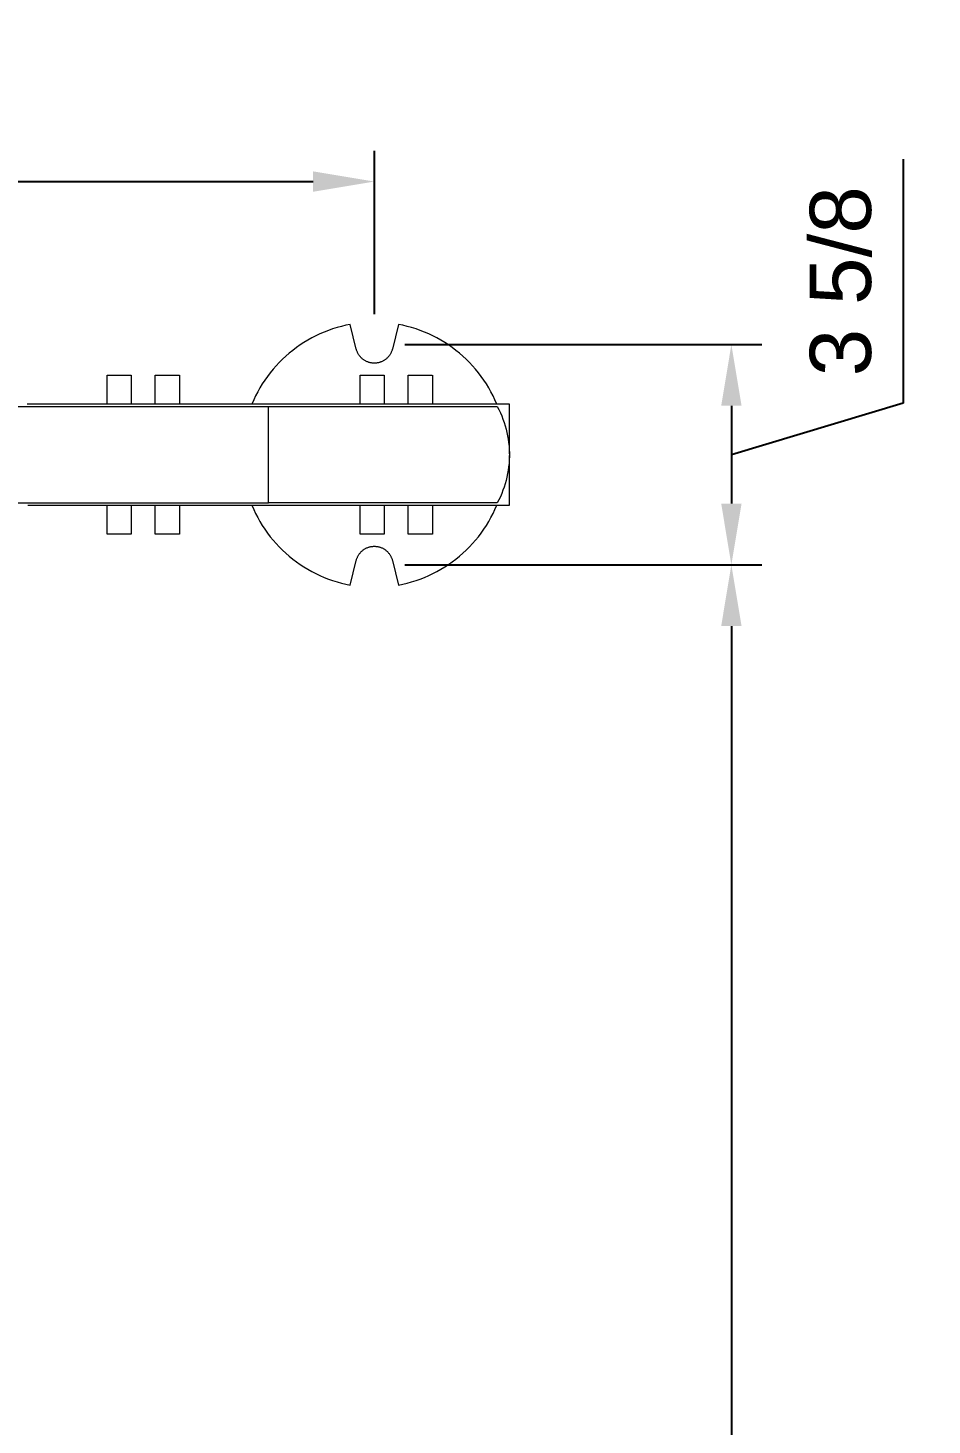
# Model space of a CAD drawing. Header units: inches. Extents: x -1 to 175, y 3 to 130.
# Drawn here: x 68.41 to 83.18, y 50.93 to 73.76 of the extents above; entities that cross this region are included whole.
import ezdxf

# ---------------------------------------------------------------- set-up
doc = ezdxf.new("R2010")
doc.units = ezdxf.units.IN
doc.header["$PDSIZE"] = -1
doc.layers.add('ZANO_R', color=7, linetype='Continuous', lineweight=0)
doc.layers.add('ZANO_W', color=1, linetype='Continuous', lineweight=0)
doc.styles.get("Standard").update_dxf_attribs({"font": 'ARIALUNI.TTF'})
doc.dimstyles.new('amerykanie', dxfattribs={"dimtxt": 50, "dimasz": 50, "dimexe": 0.5, "dimexo": 0.5, "dimgap": 1, "dimtad": 1, "dimdec": 0, "dimzin": 0, "dimlunit": 5, "dimtxsty": 'Standard', "dimcen": 0.09, "dimclrd": 1, "dimclre": 1, "dimclrt": 1, "dimazin": 0, "dimtfac": 1, "dimtdec": 0, "dimtmove": 0, "dimatfit": 3, "dimfxl": 1, "dimtzin": 0, "dimarcsym": 1})

# ---------------------------------------------------------------- blocks, each defined once
blk = doc.blocks.new('*D363')
at = {"layer": 'Defpoints', "color": 0}
for p in [(74.068, 71.253), (56.825, 68.588), (74.068, 68.588)]:
    blk.add_point(p, dxfattribs=at)
at = {"layer": 'ZANO_W', "color": 1, "lineweight": -2}
for p, q in [((56.825, 69.088), (56.825, 71.753)), ((74.068, 69.088), (74.068, 71.753)), ((57.825, 71.253), (73.068, 71.253))]:
    blk.add_line(p, q, dxfattribs=at)
at = {"layer": 'ZANO_W', "color": 1}
for points in [[(57.825, 71.419), (57.825, 71.086), (56.825, 71.253)], [(73.068, 71.086), (73.068, 71.419), (74.068, 71.253)]]:
    blk.add_solid(points, dxfattribs=at)
at = {"layer": 'ZANO_W', "color": 1, "insert": (65.447, 72.272), "char_height": 1, "attachment_point": 5}
blk.add_mtext('17 1/4', dxfattribs=at)
blk = doc.blocks.new('*D364')
at = {"layer": 'Defpoints', "color": 0}
for p in [(74.068, 68.588), (74.068, 64.99), (79.902, 64.99)]:
    blk.add_point(p, dxfattribs=at)
at = {"layer": 'ZANO_W', "color": 1, "lineweight": -2}
for p, q in [((82.71, 71.617), (82.71, 67.631)), ((74.568, 68.588), (80.402, 68.588)), ((82.71, 67.631), (79.902, 66.789)), ((79.902, 67.588), (79.902, 65.99)), ((74.568, 64.99), (80.402, 64.99))]:
    blk.add_line(p, q, dxfattribs=at)
at = {"layer": 'ZANO_W', "color": 1}
for points in [[(80.069, 67.588), (79.736, 67.588), (79.902, 68.588)], [(79.736, 65.99), (80.069, 65.99), (79.902, 64.99)]]:
    blk.add_solid(points, dxfattribs=at)
at = {"layer": 'ZANO_W', "color": 1, "insert": (81.691, 69.624), "char_height": 1, "attachment_point": 5, "rotation": 90}
blk.add_mtext('3 5/8', dxfattribs=at)
blk = doc.blocks.new('*D365')
at = {"layer": 'Defpoints', "color": 0}
for p in [(74.068, 64.99), (74.068, 11.187), (79.902, 11.187)]:
    blk.add_point(p, dxfattribs=at)
at = {"layer": 'ZANO_W', "color": 1, "lineweight": -2}
for p, q in [((74.568, 64.99), (80.402, 64.99)), ((79.902, 63.99), (79.902, 12.187)), ((74.568, 11.187), (80.402, 11.187))]:
    blk.add_line(p, q, dxfattribs=at)
at = {"layer": 'ZANO_W', "color": 1}
for points in [[(80.069, 63.99), (79.736, 63.99), (79.902, 64.99)], [(79.736, 12.187), (80.069, 12.187), (79.902, 11.187)]]:
    blk.add_solid(points, dxfattribs=at)
at = {"layer": 'ZANO_W', "color": 1, "insert": (78.883, 38.088), "char_height": 1, "attachment_point": 5, "rotation": 90}
blk.add_mtext('53 13/16', dxfattribs=at)

msp = doc.modelspace()

# ---------------------------------------------------------------- linework, layer by layer
at = {"layer": 'ZANO_R'}
for p, q in [((73.11151, 68.73176), (73.04533, 68.69776)), ((73.17883, 68.76346), (73.11151, 68.73176)), ((73.24719, 68.79284), (73.17883, 68.76346)), ((73.31652, 68.81985), (73.24719, 68.79284)), ((73.38674, 68.84446), (73.31652, 68.81985)), ((73.45777, 68.86664), (73.38674, 68.84446)), ((73.52951, 68.88637), (73.45777, 68.86664)), ((73.60189, 68.90362), (73.52951, 68.88637)), ((73.67482, 68.91838), (73.60189, 68.90362)), ((73.77325, 68.51613), (73.67482, 68.91838)), ((74.46061, 68.91838), (74.36218, 68.51613)), ((74.53354, 68.90362), (74.46061, 68.91838)), ((74.60592, 68.88637), (74.53354, 68.90362)), ((74.67766, 68.86664), (74.60592, 68.88637)), ((74.74869, 68.84446), (74.67766, 68.86664)), ((74.81891, 68.81985), (74.74869, 68.84446)), ((74.88824, 68.79284), (74.81891, 68.81985)), ((74.95661, 68.76346), (74.88824, 68.79284)), ((75.02392, 68.73176), (74.95661, 68.76346)), ((75.09011, 68.69776), (75.02392, 68.73176)), ((72.73402, 68.49484), (72.6762, 68.44801)), ((72.79342, 68.53966), (72.73402, 68.49484)), ((72.85432, 68.58241), (72.79342, 68.53966)), ((72.91665, 68.62304), (72.85432, 68.58241)), ((72.98035, 68.6615), (72.91665, 68.62304)), ((73.04533, 68.69776), (72.98035, 68.6615)), ((73.77592, 68.50599), (73.77325, 68.51613)), ((73.77894, 68.49596), (73.77592, 68.50599)), ((73.7823, 68.48603), (73.77894, 68.49596)), ((74.3565, 68.49596), (74.35314, 68.48603)), ((74.35951, 68.50599), (74.3565, 68.49596)), ((74.36218, 68.51613), (74.35951, 68.50599)), ((75.15508, 68.6615), (75.09011, 68.69776)), ((75.21878, 68.62304), (75.15508, 68.6615)), ((75.28111, 68.58241), (75.21878, 68.62304)), ((75.34202, 68.53966), (75.28111, 68.58241)), ((75.40141, 68.49484), (75.34202, 68.53966)), ((75.45924, 68.44801), (75.40141, 68.49484)), ((72.51285, 68.296), (72.46199, 68.24169)), ((72.56555, 68.34853), (72.51285, 68.296)), ((72.62002, 68.39922), (72.56555, 68.34853)), ((72.6762, 68.44801), (72.62002, 68.39922)), ((73.786, 68.47623), (73.7823, 68.48603)), ((73.79003, 68.46656), (73.786, 68.47623)), ((73.7944, 68.45704), (73.79003, 68.46656)), ((73.7991, 68.44767), (73.7944, 68.45704)), ((73.80411, 68.43847), (73.7991, 68.44767)), ((73.80945, 68.42945), (73.80411, 68.43847)), ((73.81509, 68.42062), (73.80945, 68.42945)), ((73.82103, 68.41199), (73.81509, 68.42062)), ((73.82726, 68.40357), (73.82103, 68.41199)), ((73.83379, 68.39537), (73.82726, 68.40357)), ((73.84059, 68.3874), (73.83379, 68.39537)), ((73.84767, 68.37967), (73.84059, 68.3874)), ((73.855, 68.37219), (73.84767, 68.37967)), ((73.8626, 68.36497), (73.855, 68.37219)), ((73.87043, 68.35801), (73.8626, 68.36497)), ((73.8785, 68.35133), (73.87043, 68.35801)), ((73.8868, 68.34493), (73.8785, 68.35133)), ((73.89532, 68.33883), (73.8868, 68.34493)), ((73.90404, 68.33302), (73.89532, 68.33883)), ((73.91295, 68.32751), (73.90404, 68.33302)), ((73.92206, 68.32232), (73.91295, 68.32751)), ((73.93133, 68.31745), (73.92206, 68.32232)), ((73.94077, 68.31289), (73.93133, 68.31745)), ((73.95036, 68.30867), (73.94077, 68.31289)), ((73.96009, 68.30478), (73.95036, 68.30867)), ((73.96995, 68.30123), (73.96009, 68.30478)), ((73.97992, 68.29802), (73.96995, 68.30123)), ((73.99, 68.29516), (73.97992, 68.29802)), ((74.00018, 68.29265), (73.99, 68.29516)), ((74.01043, 68.2905), (74.00018, 68.29265)), ((74.02075, 68.28869), (74.01043, 68.2905)), ((74.03113, 68.28725), (74.02075, 68.28869)), ((74.04155, 68.28616), (74.03113, 68.28725)), ((74.052, 68.28544), (74.04155, 68.28616)), ((74.06248, 68.28508), (74.052, 68.28544)), ((74.07296, 68.28508), (74.06248, 68.28508)), ((74.08343, 68.28544), (74.07296, 68.28508)), ((74.09388, 68.28616), (74.08343, 68.28544)), ((74.1043, 68.28725), (74.09388, 68.28616)), ((74.11468, 68.28869), (74.1043, 68.28725)), ((74.125, 68.2905), (74.11468, 68.28869)), ((74.13526, 68.29265), (74.125, 68.2905)), ((74.14543, 68.29516), (74.13526, 68.29265)), ((74.15551, 68.29802), (74.14543, 68.29516)), ((74.16549, 68.30123), (74.15551, 68.29802)), ((74.17534, 68.30478), (74.16549, 68.30123)), ((74.18507, 68.30867), (74.17534, 68.30478)), ((74.19466, 68.31289), (74.18507, 68.30867)), ((74.2041, 68.31745), (74.19466, 68.31289)), ((74.21338, 68.32232), (74.2041, 68.31745)), ((74.22248, 68.32751), (74.21338, 68.32232)), ((74.23139, 68.33302), (74.22248, 68.32751)), ((74.24011, 68.33883), (74.23139, 68.33302)), ((74.24863, 68.34493), (74.24011, 68.33883)), ((74.25693, 68.35133), (74.24863, 68.34493)), ((74.265, 68.35801), (74.25693, 68.35133)), ((74.27284, 68.36497), (74.265, 68.35801)), ((74.28043, 68.37219), (74.27284, 68.36497)), ((74.28777, 68.37967), (74.28043, 68.37219)), ((74.29484, 68.3874), (74.28777, 68.37967)), ((74.30164, 68.39537), (74.29484, 68.3874)), ((74.30817, 68.40357), (74.30164, 68.39537)), ((74.3144, 68.41199), (74.30817, 68.40357)), ((74.32035, 68.42062), (74.3144, 68.41199)), ((74.32599, 68.42945), (74.32035, 68.42062)), ((74.33132, 68.43847), (74.32599, 68.42945)), ((74.33633, 68.44767), (74.33132, 68.43847)), ((74.34103, 68.45704), (74.33633, 68.44767)), ((74.3454, 68.46656), (74.34103, 68.45704)), ((74.34944, 68.47623), (74.3454, 68.46656)), ((74.35314, 68.48603), (74.34944, 68.47623)), ((75.51542, 68.39922), (75.45924, 68.44801)), ((75.56989, 68.34853), (75.51542, 68.39922)), ((75.62258, 68.296), (75.56989, 68.34853)), ((75.67344, 68.24169), (75.62258, 68.296)), ((69.70056, 68.08818), (70.09421, 68.08818)), ((69.70056, 67.61574), (69.70056, 68.08818)), ((70.09426, 68.08818), (70.09426, 67.61574)), ((70.48796, 68.08818), (70.88161, 68.08818)), ((70.48796, 67.61574), (70.48796, 68.08818)), ((70.88166, 68.08818), (70.88166, 67.61574)), ((72.32101, 68.06873), (72.27807, 68.00796)), ((72.36601, 68.12798), (72.32101, 68.06873)), ((72.41302, 68.18566), (72.36601, 68.12798)), ((72.46199, 68.24169), (72.41302, 68.18566)), ((73.83441, 67.61574), (73.83441, 68.08818)), ((73.83441, 68.08818), (74.22806, 68.08818)), ((73.83441, 67.61574), (73.83441, 68.08818)), ((74.22811, 68.08818), (74.22811, 67.61574)), ((74.62181, 68.08818), (75.01546, 68.08818)), ((74.62181, 67.61574), (74.62181, 68.08818)), ((75.01551, 68.08818), (75.01551, 67.61574)), ((75.72241, 68.18566), (75.67344, 68.24169)), ((75.76942, 68.12798), (75.72241, 68.18566)), ((75.81442, 68.06873), (75.76942, 68.12798)), ((75.85736, 68.00796), (75.81442, 68.06873)), ((72.16213, 67.81731), (72.12792, 67.75123)), ((72.19859, 67.88218), (72.16213, 67.81731)), ((72.23725, 67.94575), (72.19859, 67.88218)), ((72.27807, 68.00796), (72.23725, 67.94575)), ((75.89818, 67.94575), (75.85736, 68.00796)), ((75.93685, 67.88218), (75.89818, 67.94575)), ((75.9733, 67.81731), (75.93685, 67.88218)), ((76.00751, 67.75123), (75.9733, 67.81731)), ((69.89153, 67.61574), (68.39632, 67.61574)), ((71.01896, 67.61574), (69.89153, 67.61574)), ((72.33748, 67.61574), (71.01896, 67.61574)), ((72.09601, 67.68402), (72.06642, 67.61574)), ((72.12792, 67.75123), (72.09601, 67.68402)), ((74.03126, 67.61574), (72.33748, 67.61574)), ((74.81866, 67.61574), (74.03126, 67.61574)), ((76.27448, 67.61574), (74.81866, 67.61574)), ((76.03943, 67.68402), (76.00751, 67.75123)), ((76.06901, 67.61574), (76.03943, 67.68402)), ((76.27448, 66.80205), (76.27448, 67.61574)), ((65.3407, 67.57637), (72.33748, 67.57637)), ((72.33748, 67.57637), (76.07758, 67.57637)), ((72.33748, 66.00157), (72.33748, 67.57637)), ((76.07763, 67.57637), (76.10339, 67.52605)), ((76.10339, 67.52605), (76.12743, 67.47488)), ((76.12743, 67.47488), (76.14973, 67.42293)), ((76.14973, 67.42293), (76.17027, 67.37025)), ((76.17027, 67.37025), (76.18901, 67.31691)), ((76.18901, 67.31691), (76.20594, 67.26297)), ((76.20594, 67.26297), (76.22103, 67.20849)), ((76.22103, 67.20849), (76.23428, 67.15353)), ((76.23428, 67.15353), (76.24567, 67.09815)), ((76.24567, 67.09815), (76.25517, 67.04242)), ((76.25517, 67.04242), (76.26279, 66.9864)), ((76.26279, 66.9864), (76.26851, 66.93015)), ((76.26851, 66.93015), (76.27233, 66.87374)), ((76.27233, 66.7042), (76.26851, 66.64779)), ((76.27233, 66.87374), (76.27424, 66.81724)), ((76.27424, 66.76071), (76.27233, 66.7042)), ((76.27424, 66.81724), (76.27424, 66.76071)), ((76.27448, 65.9622), (76.27448, 66.7759)), ((76.24567, 66.4798), (76.23428, 66.42442)), ((76.25517, 66.53553), (76.24567, 66.4798)), ((76.26279, 66.59155), (76.25517, 66.53553)), ((76.26851, 66.64779), (76.26279, 66.59155)), ((76.17027, 66.2077), (76.14973, 66.15502)), ((76.18901, 66.26103), (76.17027, 66.2077)), ((76.20594, 66.31498), (76.18901, 66.26103)), ((76.22103, 66.36946), (76.20594, 66.31498)), ((76.23428, 66.42442), (76.22103, 66.36946)), ((65.3407, 66.00157), (72.33748, 66.00157)), ((76.07758, 66.00157), (72.33748, 66.00157)), ((76.10339, 66.0519), (76.07763, 66.00157)), ((76.12743, 66.10307), (76.10339, 66.0519)), ((76.14973, 66.15502), (76.12743, 66.10307)), ((68.40716, 65.9622), (69.89153, 65.9622)), ((69.70056, 65.48976), (69.70056, 65.9622)), ((69.89153, 65.9622), (71.01896, 65.9622)), ((70.09426, 65.9622), (70.09426, 65.48976)), ((70.48796, 65.48976), (70.48796, 65.9622)), ((70.88166, 65.9622), (70.88166, 65.48976)), ((70.88166, 65.9622), (70.88166, 65.48976)), ((71.01896, 65.9622), (72.33748, 65.9622)), ((72.06642, 65.9622), (72.09601, 65.89393)), ((72.09601, 65.89393), (72.12792, 65.82672)), ((72.12792, 65.82672), (72.16213, 65.76064)), ((72.16213, 65.76064), (72.19859, 65.69577)), ((72.33748, 65.9622), (74.03126, 65.9622)), ((73.83441, 65.48976), (73.83441, 65.9622)), ((74.03126, 65.9622), (74.81866, 65.9622)), ((74.22811, 65.9622), (74.22811, 65.48976)), ((74.62181, 65.48976), (74.62181, 65.9622)), ((74.81866, 65.9622), (76.27448, 65.9622)), ((75.01551, 65.9622), (75.01551, 65.48976)), ((75.93685, 65.69577), (75.9733, 65.76064)), ((75.9733, 65.76064), (76.00751, 65.82671)), ((76.00751, 65.82671), (76.03943, 65.89393)), ((76.03943, 65.89393), (76.06901, 65.9622)), ((72.19859, 65.69577), (72.23725, 65.6322)), ((72.23725, 65.6322), (72.27807, 65.56999)), ((72.27807, 65.56999), (72.32101, 65.50922)), ((75.81442, 65.50922), (75.85736, 65.56999)), ((75.85736, 65.56999), (75.89818, 65.6322)), ((75.89818, 65.6322), (75.93685, 65.69577)), ((70.09426, 65.48976), (69.70061, 65.48976)), ((70.88166, 65.48976), (70.48801, 65.48976)), ((72.32101, 65.50922), (72.36601, 65.44996)), ((72.36601, 65.44996), (72.41302, 65.39229)), ((72.41302, 65.39229), (72.46199, 65.33626)), ((72.46199, 65.33626), (72.51285, 65.28195)), ((74.22811, 65.48976), (73.83446, 65.48976)), ((75.01551, 65.48976), (74.62186, 65.48976)), ((75.62258, 65.28195), (75.67344, 65.33626)), ((75.67344, 65.33626), (75.72241, 65.39229)), ((75.72241, 65.39229), (75.76942, 65.44996)), ((75.76942, 65.44996), (75.81442, 65.50922)), ((72.51285, 65.28195), (72.56555, 65.22941)), ((72.56555, 65.22941), (72.62002, 65.17872)), ((72.62002, 65.17872), (72.6762, 65.12993)), ((72.6762, 65.12993), (72.73402, 65.0831)), ((72.73402, 65.0831), (72.79342, 65.03829)), ((73.77325, 65.06182), (73.77592, 65.07195)), ((73.77592, 65.07195), (73.77894, 65.08199)), ((73.77894, 65.08199), (73.7823, 65.09191)), ((73.7823, 65.09191), (73.786, 65.10172)), ((73.786, 65.10172), (73.79003, 65.11138)), ((73.79003, 65.11138), (73.7944, 65.12091)), ((73.7944, 65.12091), (73.7991, 65.13028)), ((73.7991, 65.13028), (73.80411, 65.13948)), ((73.80411, 65.13948), (73.80945, 65.1485)), ((73.80945, 65.1485), (73.81509, 65.15733)), ((73.81509, 65.15733), (73.82103, 65.16596)), ((73.82103, 65.16596), (73.82726, 65.17438)), ((73.82726, 65.17438), (73.83379, 65.18258)), ((73.83379, 65.18258), (73.84059, 65.19055)), ((73.84059, 65.19055), (73.84767, 65.19828)), ((73.84767, 65.19828), (73.855, 65.20576)), ((73.855, 65.20576), (73.8626, 65.21298)), ((73.8626, 65.21298), (73.87043, 65.21993)), ((73.87043, 65.21993), (73.8785, 65.22661)), ((73.8785, 65.22661), (73.8868, 65.23301)), ((73.8868, 65.23301), (73.89532, 65.23912)), ((73.89532, 65.23912), (73.90404, 65.24493)), ((73.90404, 65.24493), (73.91295, 65.25043)), ((73.91295, 65.25043), (73.92206, 65.25563)), ((73.92206, 65.25563), (73.93133, 65.2605)), ((73.93133, 65.2605), (73.94077, 65.26505)), ((73.94077, 65.26505), (73.95036, 65.26928)), ((73.95036, 65.26928), (73.96009, 65.27316)), ((73.96009, 65.27316), (73.96995, 65.27671)), ((73.96995, 65.27671), (73.97992, 65.27992)), ((73.97992, 65.27992), (73.99, 65.28278)), ((73.99, 65.28278), (74.00018, 65.28529)), ((74.00018, 65.28529), (74.01043, 65.28745)), ((74.01043, 65.28745), (74.02075, 65.28925)), ((74.02075, 65.28925), (74.03113, 65.2907)), ((74.03113, 65.2907), (74.04155, 65.29178)), ((74.04155, 65.29178), (74.052, 65.29251)), ((74.052, 65.29251), (74.06248, 65.29287)), ((74.06248, 65.29287), (74.07296, 65.29287)), ((74.07296, 65.29287), (74.08343, 65.29251)), ((74.08343, 65.29251), (74.09388, 65.29178)), ((74.09388, 65.29178), (74.1043, 65.2907)), ((74.1043, 65.2907), (74.11468, 65.28925)), ((74.11468, 65.28925), (74.125, 65.28745)), ((74.125, 65.28745), (74.13526, 65.28529)), ((74.13526, 65.28529), (74.14543, 65.28278)), ((74.14543, 65.28278), (74.15551, 65.27992)), ((74.15551, 65.27992), (74.16549, 65.27671)), ((74.16549, 65.27671), (74.17534, 65.27316)), ((74.17534, 65.27316), (74.18507, 65.26928)), ((74.18507, 65.26928), (74.19466, 65.26505)), ((74.19466, 65.26505), (74.2041, 65.2605)), ((74.2041, 65.2605), (74.21338, 65.25563)), ((74.21338, 65.25563), (74.22248, 65.25043)), ((74.22248, 65.25043), (74.23139, 65.24493)), ((74.23139, 65.24493), (74.24011, 65.23912)), ((74.24011, 65.23912), (74.24863, 65.23301)), ((74.24863, 65.23301), (74.25693, 65.22661)), ((74.25693, 65.22661), (74.265, 65.21993)), ((74.265, 65.21993), (74.27284, 65.21298)), ((74.27284, 65.21298), (74.28043, 65.20576)), ((74.28043, 65.20576), (74.28777, 65.19828)), ((74.28777, 65.19828), (74.29484, 65.19055)), ((74.29484, 65.19055), (74.30164, 65.18258)), ((74.30164, 65.18258), (74.30817, 65.17438)), ((74.30817, 65.17438), (74.3144, 65.16596)), ((74.3144, 65.16596), (74.32035, 65.15733)), ((74.32035, 65.15733), (74.32599, 65.1485)), ((74.32599, 65.1485), (74.33132, 65.13948)), ((74.33132, 65.13948), (74.33633, 65.13028)), ((74.33633, 65.13028), (74.34103, 65.12091)), ((74.34103, 65.12091), (74.3454, 65.11138)), ((74.3454, 65.11138), (74.34944, 65.10172)), ((74.34944, 65.10172), (74.35314, 65.09191)), ((74.35314, 65.09191), (74.3565, 65.08199)), ((74.3565, 65.08199), (74.35951, 65.07195)), ((74.35951, 65.07195), (74.36218, 65.06182)), ((75.34202, 65.03829), (75.40141, 65.0831)), ((75.40141, 65.0831), (75.45924, 65.12993)), ((75.45924, 65.12993), (75.51542, 65.17872)), ((75.51542, 65.17872), (75.56989, 65.22941)), ((75.56989, 65.22941), (75.62258, 65.28195)), ((72.79342, 65.03829), (72.85432, 64.99554)), ((72.85432, 64.99554), (72.91665, 64.95491)), ((72.91665, 64.95491), (72.98035, 64.91644)), ((72.98035, 64.91644), (73.04533, 64.88019)), ((73.04533, 64.88019), (73.11151, 64.84619)), ((73.11151, 64.84619), (73.17883, 64.81448)), ((73.67482, 64.65957), (73.77325, 65.06182)), ((74.36218, 65.06182), (74.46061, 64.65957)), ((74.95661, 64.81448), (75.02392, 64.84619)), ((75.02392, 64.84619), (75.09011, 64.88019)), ((75.09011, 64.88019), (75.15508, 64.91644)), ((75.15508, 64.91644), (75.21878, 64.95491)), ((75.21878, 64.95491), (75.28111, 64.99554)), ((75.28111, 64.99554), (75.34202, 65.03829)), ((73.17883, 64.81448), (73.24719, 64.78511)), ((73.24719, 64.78511), (73.31652, 64.7581)), ((73.31652, 64.7581), (73.38674, 64.73349)), ((73.38674, 64.73349), (73.45777, 64.7113)), ((73.45777, 64.7113), (73.52951, 64.69158)), ((73.52951, 64.69158), (73.60189, 64.67432)), ((73.60189, 64.67432), (73.67482, 64.65957)), ((74.46061, 64.65957), (74.53354, 64.67432)), ((74.53354, 64.67432), (74.60592, 64.69158)), ((74.60592, 64.69158), (74.67766, 64.7113)), ((74.67766, 64.7113), (74.74869, 64.73349)), ((74.74869, 64.73349), (74.81891, 64.7581)), ((74.81891, 64.7581), (74.88824, 64.78511)), ((74.88824, 64.78511), (74.95661, 64.81448))]:
    msp.add_line(p, q, dxfattribs=at)

# ---------------------------------------------------------------- dimensions: what is measured, and where the dimension line sits
at = {"layer": 'ZANO_W'}
dim = msp.add_linear_dim(base=(74.06774, 71.25272), p1=(56.8255, 68.58815), p2=(74.06774, 68.58815), dimstyle='amerykanie', override={"dimtxt": 1, "dimasz": 1, "dimgap": 0.5, "dimdec": 4, "dimaunit": 1, "dimadec": 1, "dimtdec": 4, "dimtmove": 1, "dimfrac": 2}, dxfattribs=at)
dim.commit()
dim.dimension.update_dxf_attribs({"geometry": '*D363', "text_midpoint": (65.44662, 72.27182)})
for base, p1, p2, picture, middle in [((79.90233, 64.98979), (74.06774, 68.58815), (74.06769, 64.98979), '*D364', (81.69053, 68.13116)), ((79.90233, 11.18672), (74.06769, 64.98979), (74.06772, 11.18672), '*D365', (78.88323, 38.08826))]:
    dim = msp.add_linear_dim(base=base, p1=p1, p2=p2, angle=90, dimstyle='amerykanie', override={"dimtxt": 1, "dimasz": 1, "dimgap": 0.5, "dimdec": 4, "dimaunit": 1, "dimadec": 1, "dimtdec": 4, "dimtmove": 1, "dimfrac": 2}, dxfattribs=at)
    dim.commit()
    dim.dimension.update_dxf_attribs({"geometry": picture, "text_midpoint": middle})

doc.saveas('drawing.dxf')
